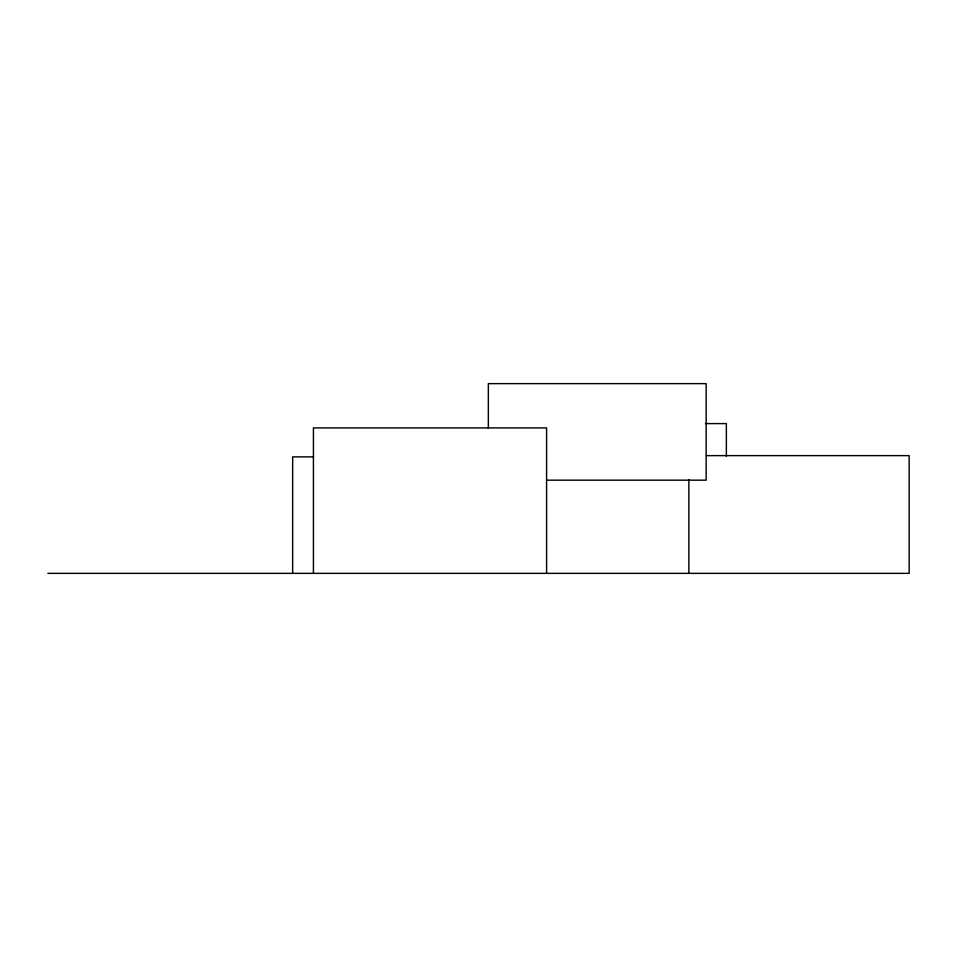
<?xml version="1.0" encoding="UTF-8"?>
<svg xmlns="http://www.w3.org/2000/svg" width="957" height="957" viewBox="0 0 957 957"><rect width="100%" height="100%" fill="white"/><g stroke="black" fill="none" stroke-linecap="round" stroke-linejoin="round"><path stroke-width="1.44" d="M705.5 423.592L726.363 423.592L726.363 456.214M706.469 455.628L909.15 455.628L909.15 573.363L47.85 573.363M313.573 456.872L292.651 456.872L292.651 573.363M546.531 480.175L706.158 480.175L706.158 383.637L488.345 383.637L488.345 428.198M688.861 479.469L688.861 573.363M546.591 573.363L546.591 427.911L313.418 427.911L313.418 573.363"/></g></svg>
